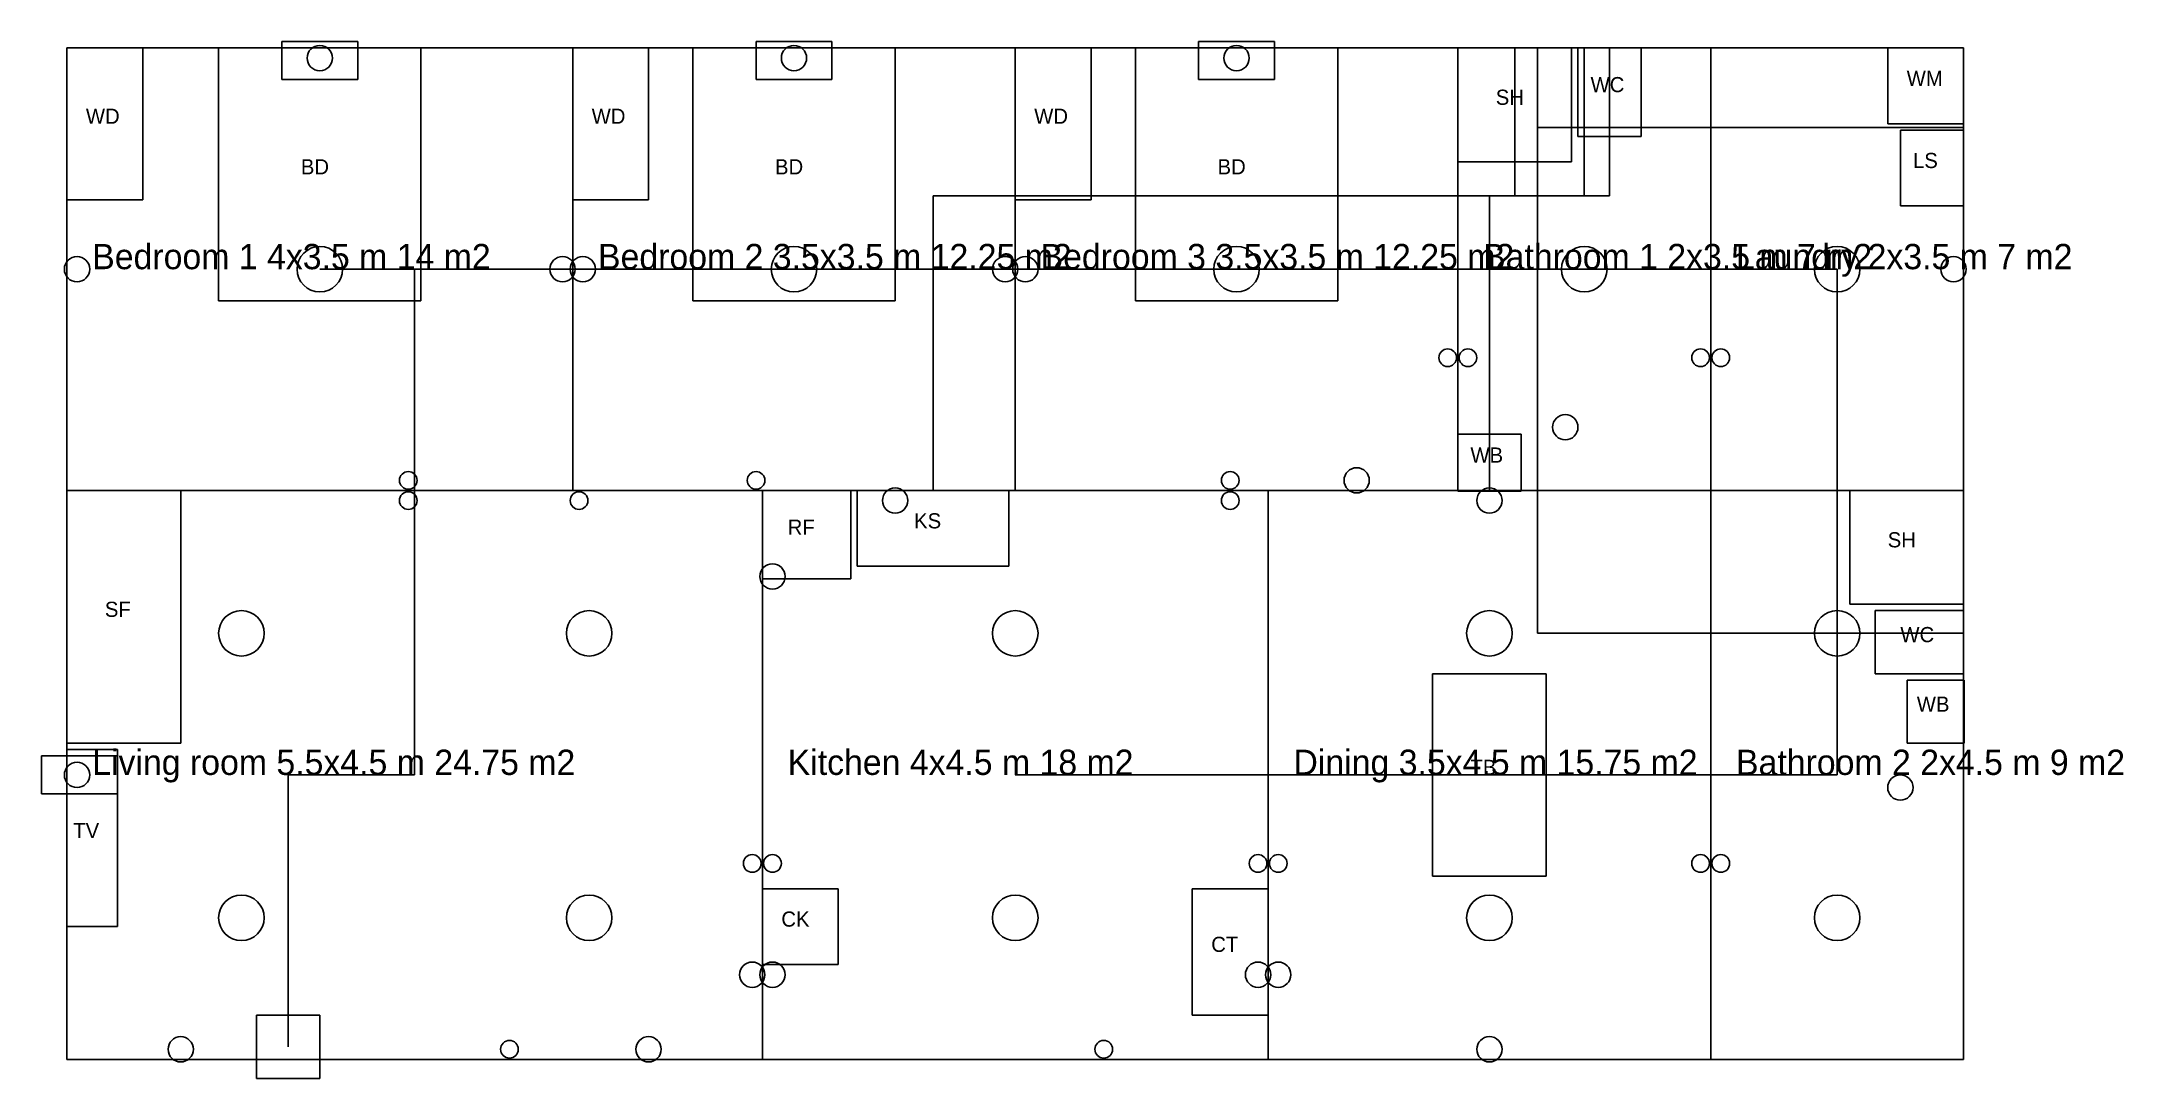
# Model space of a CAD drawing. Header units: millimetres. Extents: x 300 to 16764, y -11150 to -2950.
import ezdxf

# ---------------------------------------------------------------- set-up
doc = ezdxf.new("R2010")
doc.units = ezdxf.units.MM
for name, color, linetype in [('A-ANNO', 7, 'CONTINUOUS'), ('A-DOOR', 7, 'CONTINUOUS'), ('A-FIXT', 7, 'CONTINUOUS'), ('A-GLAZ', 7, 'CONTINUOUS'), ('A-WALL-EXT', 7, 'CONTINUOUS'), ('A-WALL-INT', 7, 'CONTINUOUS'), ('E-LITE-FIXT', 7, 'CONTINUOUS'), ('E-LITE-SWCH', 7, 'CONTINUOUS'), ('E-POWR-AC', 7, 'CONTINUOUS'), ('E-POWR-DB', 7, 'CONTINUOUS'), ('E-POWR-HOME', 7, 'CONTINUOUS'), ('E-POWR-OUTL', 7, 'CONTINUOUS'), ('P-DRAN', 7, 'CONTINUOUS'), ('P-WATR-COLD', 7, 'CONTINUOUS'), ('P-WATR-HOT', 7, 'CONTINUOUS')]:
    doc.layers.add(name, color=color, linetype=linetype)

msp = doc.modelspace()

# ---------------------------------------------------------------- linework, layer by layer
at = {"layer": 'A-DOOR'}
for p, q in [((11500, -4300), (11500, -5200)), ((13500, -4300), (13500, -5200)), ((2050, -6500), (2950, -6500)), ((4800, -6500), (5700, -6500)), ((8550, -6500), (9450, -6500)), ((6000, -8300), (6000, -9200)), ((10000, -8300), (10000, -9200)), ((13500, -8300), (13500, -9200)), ((2750, -11000), (3750, -11000)), ((7550, -11000), (8450, -11000))]:
    msp.add_line(p, q, dxfattribs=at)
at = {"layer": 'A-FIXT'}
for p, q in [((500, -3000), (1100, -3000)), ((500, -4200), (500, -3000)), ((1100, -3000), (1100, -4200)), ((1700, -3000), (3300, -3000)), ((1700, -5000), (1700, -3000)), ((3300, -3000), (3300, -5000)), ((4500, -3000), (5100, -3000)), ((4500, -4200), (4500, -3000)), ((5100, -3000), (5100, -4200)), ((5450, -3000), (7050, -3000)), ((5450, -5000), (5450, -3000)), ((7050, -3000), (7050, -5000)), ((8000, -3000), (8600, -3000)), ((8000, -4200), (8000, -3000)), ((8600, -3000), (8600, -4200)), ((8950, -3000), (10550, -3000)), ((8950, -5000), (8950, -3000)), ((10550, -3000), (10550, -5000)), ((11500, -3000), (12400, -3000)), ((11500, -3900), (11500, -3000)), ((12400, -3000), (12400, -3900)), ((12450, -3000), (12950, -3000)), ((12450, -3700), (12450, -3000)), ((12950, -3000), (12950, -3700)), ((14900, -3000), (15500, -3000)), ((14900, -3600), (14900, -3000)), ((15500, -3000), (15500, -3600)), ((15500, -3600), (14900, -3600)), ((12950, -3700), (12450, -3700)), ((15000, -3650), (15500, -3650)), ((15000, -4250), (15000, -3650)), ((15500, -3650), (15500, -4250)), ((12400, -3900), (11500, -3900)), ((1100, -4200), (500, -4200)), ((5100, -4200), (4500, -4200)), ((8600, -4200), (8000, -4200)), ((15500, -4250), (15000, -4250)), ((3300, -5000), (1700, -5000)), ((7050, -5000), (5450, -5000)), ((10550, -5000), (8950, -5000)), ((11500, -6055), (12000, -6055)), ((11500, -6505), (11500, -6055)), ((12000, -6055), (12000, -6505)), ((500, -6500), (1400, -6500)), ((500, -8500), (500, -6500)), ((1400, -6500), (1400, -8500)), ((6000, -6500), (6700, -6500)), ((6000, -7200), (6000, -6500)), ((6700, -6500), (6700, -7200)), ((6750, -6500), (7950, -6500)), ((6750, -7100), (6750, -6500)), ((7950, -6500), (7950, -7100)), ((12000, -6505), (11500, -6505)), ((14600, -6500), (15500, -6500)), ((14600, -7400), (14600, -6500)), ((15500, -6500), (15500, -7400)), ((6700, -7200), (6000, -7200)), ((7950, -7100), (6750, -7100)), ((15500, -7400), (14600, -7400)), ((14800, -7450), (15500, -7450)), ((14800, -7950), (14800, -7450)), ((15500, -7450), (15500, -7950)), ((11300, -7950), (12200, -7950)), ((11300, -9550), (11300, -7950)), ((12200, -7950), (12200, -9550)), ((15500, -7950), (14800, -7950)), ((15055, -8000), (15505, -8000)), ((15055, -8500), (15055, -8000)), ((15505, -8000), (15505, -8500)), ((1400, -8500), (500, -8500)), ((500, -8550), (900, -8550)), ((500, -9950), (500, -8550)), ((900, -8550), (900, -9950)), ((15505, -8500), (15055, -8500)), ((6000, -9650), (6600, -9650)), ((6000, -10250), (6000, -9650)), ((6600, -9650), (6600, -10250)), ((9400, -9650), (10000, -9650)), ((9400, -10650), (9400, -9650)), ((10000, -9650), (10000, -10650)), ((12200, -9550), (11300, -9550)), ((900, -9950), (500, -9950)), ((6600, -10250), (6000, -10250)), ((10000, -10650), (9400, -10650))]:
    msp.add_line(p, q, dxfattribs=at)
at = {"layer": 'A-GLAZ'}
for p, q in [((1900, -3000), (3100, -3000)), ((5650, -3000), (6850, -3000)), ((9150, -3000), (10350, -3000)), ((12200, -3000), (12800, -3000)), ((14200, -3000), (14800, -3000)), ((500, -4150), (500, -5350)), ((15500, -4450), (15500, -5050)), ((500, -7850), (500, -9650)), ((15500, -8450), (15500, -9050)), ((11150, -11000), (12350, -11000)), ((14200, -11000), (14800, -11000))]:
    msp.add_line(p, q, dxfattribs=at)
at = {"layer": 'A-WALL-EXT'}
for p, q in [((500, -3000), (500, -6500)), ((500, -3000), (4500, -3000)), ((4500, -3000), (8000, -3000)), ((8000, -3000), (11500, -3000)), ((11500, -3000), (13500, -3000)), ((13500, -3000), (15500, -3000)), ((15500, -3000), (15500, -6500)), ((500, -6500), (500, -11000)), ((15500, -6500), (15500, -11000)), ((500, -11000), (6000, -11000)), ((6000, -11000), (10000, -11000)), ((10000, -11000), (13500, -11000)), ((13500, -11000), (15500, -11000))]:
    msp.add_line(p, q, dxfattribs=at)
at = {"layer": 'A-WALL-INT'}
for p, q in [((4500, -3000), (4500, -6500)), ((8000, -3000), (8000, -6500)), ((11500, -3000), (11500, -6500)), ((13500, -3000), (13500, -6500)), ((500, -6500), (4500, -6500)), ((4500, -6500), (6000, -6500)), ((6000, -6500), (6000, -11000)), ((6000, -6500), (8000, -6500)), ((8000, -6500), (10000, -6500)), ((10000, -6500), (10000, -11000)), ((10000, -6500), (11500, -6500)), ((11500, -6500), (13500, -6500)), ((13500, -6500), (13500, -11000)), ((13500, -6500), (15500, -6500))]:
    msp.add_line(p, q, dxfattribs=at)
at = {"layer": 'E-LITE-FIXT'}
for centre in [(2500, -4750), (6250, -4750), (9750, -4750), (12500, -4750), (14500, -4750), (1880, -7630), (4630, -7630), (8000, -7630), (11750, -7630), (14500, -7630), (1880, -9880), (4630, -9880), (8000, -9880), (11750, -9880), (14500, -9880)]:
    msp.add_circle(centre, 180, dxfattribs=at)
at = {"layer": 'E-LITE-SWCH'}
for centre in [(11420, -5450), (11580, -5450), (13420, -5450), (13580, -5450), (3200, -6420), (5950, -6420), (9700, -6420), (3200, -6580), (4550, -6580), (9700, -6580), (5920, -9450), (6080, -9450), (9920, -9450), (10080, -9450), (13420, -9450), (13580, -9450), (4000, -10920), (8700, -10920)]:
    msp.add_circle(centre, 70, dxfattribs=at)
at = {"layer": 'E-POWR-AC'}
for p, q in [((2200, -2950), (2800, -2950)), ((2200, -3250), (2200, -2950)), ((2800, -2950), (2800, -3250)), ((5950, -2950), (6550, -2950)), ((5950, -3250), (5950, -2950)), ((6550, -2950), (6550, -3250)), ((9450, -2950), (10050, -2950)), ((9450, -3250), (9450, -2950)), ((10050, -2950), (10050, -3250)), ((2800, -3250), (2200, -3250)), ((6550, -3250), (5950, -3250)), ((10050, -3250), (9450, -3250)), ((300, -8600), (900, -8600)), ((300, -8900), (300, -8600)), ((900, -8600), (900, -8900)), ((900, -8900), (300, -8900))]:
    msp.add_line(p, q, dxfattribs=at)
at = {"layer": 'E-POWR-DB'}
for p, q in [((2000, -10650), (2500, -10650)), ((2000, -11150), (2000, -10650)), ((2500, -10650), (2500, -11150)), ((2500, -11150), (2000, -11150))]:
    msp.add_line(p, q, dxfattribs=at)
at = {"layer": 'E-POWR-HOME'}
for p, q in [((3250, -4750), (2500, -4750)), ((2500, -4750), (6250, -4750)), ((3250, -8750), (3250, -4750)), ((6250, -4750), (9750, -4750)), ((9750, -4750), (12500, -4750)), ((12500, -4750), (14500, -4750)), ((14500, -4750), (14500, -8750)), ((2250, -10900), (2250, -8750)), ((2250, -8750), (3250, -8750)), ((11750, -8750), (8000, -8750)), ((14500, -8750), (11750, -8750))]:
    msp.add_line(p, q, dxfattribs=at)
at = {"layer": 'E-POWR-OUTL'}
for centre in [(2500, -3080), (6250, -3080), (9750, -3080), (580, -4750), (4420, -4750), (4580, -4750), (7920, -4750), (8080, -4750), (15420, -4750), (12350, -6000), (10700, -6420), (7050, -6580), (11750, -6580), (6080, -7180), (580, -8750), (15000, -8850), (5920, -10330), (6080, -10330), (9920, -10330), (10080, -10330), (1400, -10920), (5100, -10920), (11750, -10920)]:
    msp.add_circle(centre, 100, dxfattribs=at)
at = {"layer": 'P-DRAN'}
for p, q in [((11950, -3000), (11950, -4170)), ((12500, -3000), (12500, -4170)), ((12500, -3000), (15500, -3000)), ((12700, -3000), (12700, -4170)), ((15500, -3000), (15500, -3630)), ((15500, -3300), (15500, -3630)), ((15500, -3630), (15500, -7630)), ((15500, -3950), (15500, -3630)), ((12130, -4170), (7350, -4170)), ((7350, -4170), (7350, -6500)), ((11750, -6500), (11750, -4170)), ((11750, -4170), (12130, -4170)), ((11950, -4170), (12130, -4170)), ((12500, -4170), (12130, -4170)), ((12700, -4170), (12130, -4170)), ((7350, -6500), (7350, -6500)), ((15500, -6950), (15500, -7630)), ((15500, -7700), (15500, -7630)), ((15500, -8250), (15500, -7630))]:
    msp.add_line(p, q, dxfattribs=at)
at = {"layer": 'P-WATR-COLD'}
for p, q in [((12130, -3000), (11950, -3000)), ((12130, -4170), (12130, -3000)), ((12130, -4170), (12130, -3000)), ((12130, -3000), (12700, -3000)), ((15500, -3630), (15500, -3300)), ((15500, -3630), (12130, -3630)), ((12130, -3630), (12130, -4170)), ((15500, -4750), (15500, -3630)), ((15500, -3630), (15500, -3950)), ((12130, -4170), (7350, -4170)), ((7350, -4170), (7350, -6500)), ((12130, -4170), (12130, -6500)), ((15500, -4750), (15500, -7630)), ((7350, -6500), (7350, -6500)), ((12130, -6500), (11750, -6500)), ((15500, -7630), (15500, -6950)), ((15500, -7630), (15500, -7700)), ((15500, -7630), (15500, -8250))]:
    msp.add_line(p, q, dxfattribs=at)
at = {"layer": 'P-WATR-HOT'}
for p, q in [((12130, -3000), (11950, -3000)), ((12130, -4170), (12130, -3000)), ((12130, -4170), (7350, -4170)), ((7350, -4170), (7350, -6500)), ((12130, -4170), (12130, -7630)), ((12130, -4170), (12130, -6500)), ((7350, -6500), (7350, -6500)), ((12130, -6500), (11750, -6500)), ((15500, -7630), (15500, -6950)), ((12130, -7630), (15500, -7630)), ((15500, -7630), (15500, -8250))]:
    msp.add_line(p, q, dxfattribs=at)

# ---------------------------------------------------------------- texts
at = {"layer": 'A-ANNO'}
for s, height, p in [('WC', 120, (12550, -3350)), ('WM', 120, (15050, -3300)), ('SH', 120, (11800, -3450)), ('WD', 120, (650, -3600)), ('WD', 120, (4650, -3600)), ('WD', 120, (8150, -3600)), ('BD', 120, (2350, -4000)), ('BD', 120, (6100, -4000)), ('BD', 120, (9600, -4000)), ('LS', 120, (15100, -3950)), ('Bedroom 1 4x3.5 m 14 m2', 200, (700, -4750)), ('Bedroom 2 3.5x3.5 m 12.25 m2', 200, (4700, -4750)), ('Bedroom 3 3.5x3.5 m 12.25 m2', 200, (8200, -4750)), ('Bathroom 1 2x3.5 m 7 m2', 200, (11700, -4750)), ('Laundry 2x3.5 m 7 m2', 200, (13700, -4750)), ('WB', 120, (11600, -6280)), ('RF', 120, (6200, -6850)), ('KS', 120, (7200, -6800)), ('SH', 120, (14900, -6950)), ('SF', 120, (800, -7500)), ('WC', 120, (15000, -7700)), ('WB', 120, (15130, -8250)), ('Living room 5.5x4.5 m 24.75 m2', 200, (700, -8750)), ('Kitchen 4x4.5 m 18 m2', 200, (6200, -8750)), ('Dining 3.5x4.5 m 15.75 m2', 200, (10200, -8750)), ('Bathroom 2 2x4.5 m 9 m2', 200, (13700, -8750)), ('TB', 120, (11600, -8750)), ('TV', 120, (550, -9250)), ('CK', 120, (6150, -9950)), ('CT', 120, (9550, -10150))]:
    msp.add_text(s, height=height, dxfattribs=at).set_placement(p)

doc.saveas('drawing.dxf')
